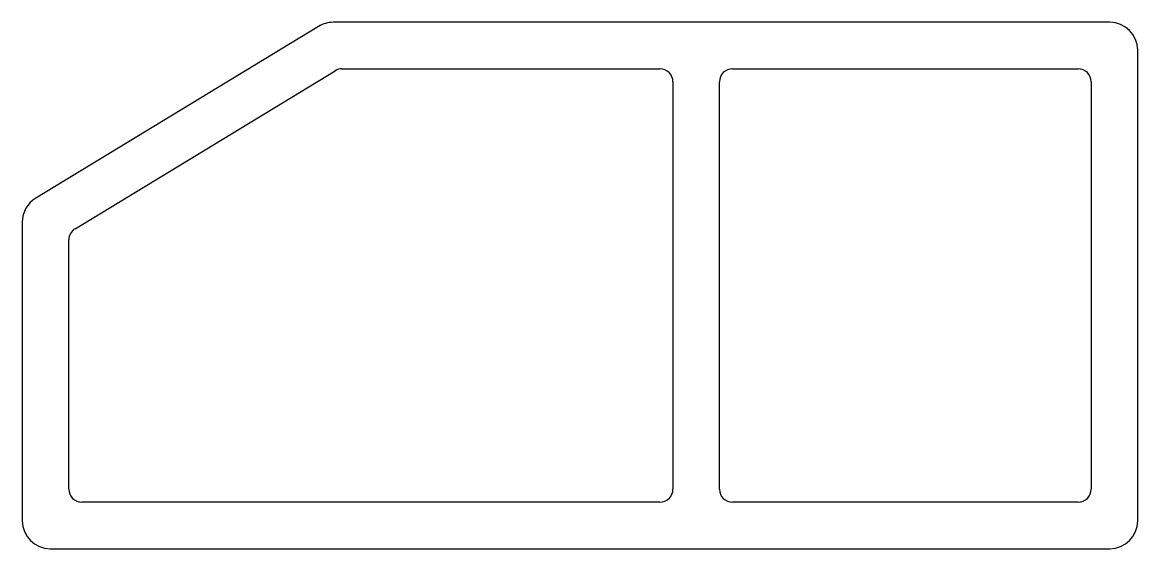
# Model space of a CAD drawing. Extents: x 1.6 to 61.6, y 1.6 to 29.9.
import ezdxf

# ---------------------------------------------------------------- set-up
doc = ezdxf.new("R2010")
doc.units = 0
doc.layers.get('0').update_dxf_attribs({"linetype": 'CONTINUOUS'})

msp = doc.modelspace()

# ---------------------------------------------------------------- linework, layer by layer
for p, q in [((17.537, 29.686), (2.317, 20.449)), ((60.095, 29.904), (18.315, 29.904)), ((61.595, 3.104), (61.595, 28.404)), ((4.432, 18.808), (18.428, 27.302)), ((18.791, 27.404), (35.895, 27.404)), ((39.795, 27.404), (58.395, 27.404)), ((36.595, 26.704), (36.595, 4.804)), ((39.095, 4.804), (39.095, 26.704)), ((59.095, 26.704), (59.095, 4.804)), ((1.595, 19.167), (1.595, 3.104)), ((4.095, 4.804), (4.095, 18.21)), ((35.895, 4.104), (4.795, 4.104)), ((58.395, 4.104), (39.795, 4.104)), ((3.095, 1.604), (60.095, 1.604))]:
    msp.add_line(p, q)
for centre, radius, start, end in [((18.315, 28.404), 1.5, 90, 121.25342), ((60.095, 28.404), 1.5, 0, 90), ((18.791, 26.704), 0.7, 90, 121.25342), ((35.895, 26.704), 0.7, 360, 90), ((39.795, 26.704), 0.7, 90, 180), ((58.395, 26.704), 0.7, 360, 90), ((3.095, 19.167), 1.5, 121.25342, 180), ((4.795, 18.21), 0.7, 121.25342, 180), ((4.795, 4.804), 0.7, 180, 270), ((35.895, 4.804), 0.7, 270, 0), ((39.795, 4.804), 0.7, 180, 270), ((58.395, 4.804), 0.7, 270, 0), ((3.095, 3.104), 1.5, 180, 270), ((60.095, 3.104), 1.5, 270, 0)]:
    msp.add_arc(centre, radius, start, end)

doc.saveas('drawing.dxf')
